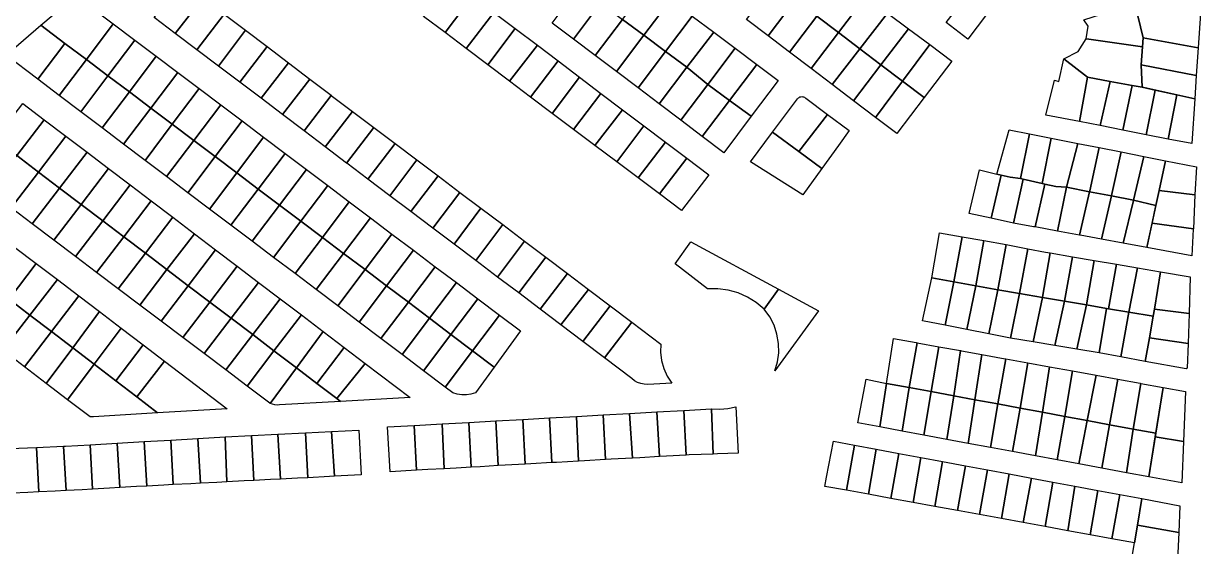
# Model space of a CAD drawing. Header units: millimetres. Extents: x 522658 to 553925, y 7796479 to 7820139.
# Drawn here: x 541634 to 542160, y 7807632 to 7807865 of the extents above; entities that cross this region are included whole.
import ezdxf

# ---------------------------------------------------------------- set-up
doc = ezdxf.new("R2010")
doc.units = ezdxf.units.MM
doc.layers.add('ZONA RESIDENCIAL 2 (ZR_2)', color=2, linetype='Continuous')

msp = doc.modelspace()

# ---------------------------------------------------------------- linework, layer by layer
at = {"layer": 'ZONA RESIDENCIAL 2 (ZR_2)'}
for points in [[(541692.67, 7807867.52), (541704.82, 7807883.49), (541714.38, 7807876.27), (541702.14, 7807860.38), (541692.67, 7807867.52)], [(541834.64, 7807876.83), (541822.52, 7807860.76), (541812.95, 7807868), (541825.2, 7807883.99), (541834.64, 7807876.83)], [(541870.36, 7807864.95), (541882.41, 7807881.11), (541891.87, 7807873.92), (541879.78, 7807857.84), (541870.36, 7807864.95)], [(541901.61, 7807866.67), (541913.65, 7807882.62), (541923.11, 7807875.33), (541911.17, 7807859.56), (541901.61, 7807866.67)], [(541978.75, 7807875.38), (541966.67, 7807859.25), (541957.01, 7807866.57), (541969.17, 7807882.64), (541978.75, 7807875.38)], [(542010.09, 7807876.68), (541998.02, 7807860.78), (541988.33, 7807868.12), (542000.35, 7807883.9), (542010.09, 7807876.68)], [(542067.82, 7807873.76), (542055.74, 7807857.88), (542046.05, 7807865.29), (542058.24, 7807881.06), (542067.82, 7807873.76)], [(541674.46, 7807864.65), (541662.46, 7807848.76), (541652.9, 7807855.96), (541642.22, 7807864.01), (541657.7, 7807877.28), (541674.46, 7807864.65)], [(541702.14, 7807860.38), (541714.38, 7807876.27), (541723.96, 7807869.03), (541711.82, 7807853.08), (541702.14, 7807860.38)], [(541844.21, 7807869.69), (541831.97, 7807853.61), (541822.52, 7807860.76), (541834.64, 7807876.83), (541834.7, 7807876.78), (541844.21, 7807869.69)], [(542019.88, 7807869.42), (542007.55, 7807853.55), (541998.02, 7807860.78), (542010.09, 7807876.68), (542019.88, 7807869.42)], [(542133.99, 7807858.39), (542130.25, 7807873.7), (542145.99, 7807878.66), (542151.49, 7807870.41), (542159.54, 7807869.35), (542158.5, 7807854.01), (542133.99, 7807858.39)], [(541879.78, 7807857.84), (541891.87, 7807873.92), (541901.61, 7807866.67), (541889.45, 7807850.55), (541879.78, 7807857.84)], [(541911.17, 7807859.56), (541923.11, 7807875.33), (541932.72, 7807868.14), (541920.84, 7807852.37), (541911.17, 7807859.56)], [(541988.33, 7807868.12), (541976.12, 7807852.08), (541966.67, 7807859.25), (541978.75, 7807875.38), (541988.33, 7807868.12)], [(542107.46, 7807866.52), (542126.54, 7807872.53), (542130.25, 7807873.7), (542133.99, 7807858.39), (542133.7, 7807854.4), (542108.7, 7807857.97), (542108.49, 7807858), (542109.41, 7807863.67), (542107.46, 7807866.52)], [(541711.82, 7807853.08), (541723.96, 7807869.03), (541733.53, 7807861.79), (541721.45, 7807845.81), (541711.82, 7807853.08)], [(541853.81, 7807862.53), (541841.56, 7807846.36), (541831.97, 7807853.61), (541844.21, 7807869.69), (541853.81, 7807862.53)], [(541889.45, 7807850.55), (541901.61, 7807866.67), (541911.17, 7807859.56), (541898.94, 7807843.4), (541889.45, 7807850.55)], [(541920.84, 7807852.37), (541932.72, 7807868.14), (541942.35, 7807860.95), (541930.38, 7807845.28), (541920.84, 7807852.37)], [(541998.02, 7807860.78), (541985.83, 7807844.73), (541976.12, 7807852.08), (541988.33, 7807868.12), (541998.02, 7807860.78)], [(542029.27, 7807862.46), (542016.99, 7807846.4), (542007.55, 7807853.55), (542019.88, 7807869.42), (542029.27, 7807862.46)], [(541652.9, 7807855.96), (541640.8, 7807839.93), (541626.62, 7807850.63), (541642.22, 7807864.01), (541652.9, 7807855.96)], [(541684.1, 7807857.38), (541672.11, 7807841.49), (541662.46, 7807848.76), (541674.46, 7807864.65), (541684.1, 7807857.38)], [(541721.45, 7807845.81), (541733.53, 7807861.79), (541743.09, 7807854.52), (541730.98, 7807838.62), (541721.45, 7807845.81)], [(541863.74, 7807855.12), (541851.23, 7807839.05), (541841.56, 7807846.36), (541853.81, 7807862.53), (541863.74, 7807855.12)], [(541930.38, 7807845.28), (541942.35, 7807860.95), (541951.92, 7807853.8), (541939.74, 7807837.63), (541930.46, 7807845.22), (541930.38, 7807845.28)], [(542007.55, 7807853.55), (541995.19, 7807837.63), (541985.83, 7807844.73), (541998.02, 7807860.78), (542007.55, 7807853.55)], [(542038.74, 7807855.43), (542026.6, 7807839.12), (542016.99, 7807846.4), (542029.27, 7807862.46), (542038.74, 7807855.43)], [(541640.8, 7807839.93), (541652.9, 7807855.96), (541662.46, 7807848.76), (541650.35, 7807832.72), (541640.8, 7807839.93)], [(541693.66, 7807850.18), (541681.66, 7807834.29), (541672.11, 7807841.49), (541684.1, 7807857.38), (541693.66, 7807850.18)], [(541730.98, 7807838.62), (541743.09, 7807854.52), (541752.65, 7807847.26), (541740.48, 7807831.45), (541740.43, 7807831.49), (541730.98, 7807838.62)], [(541872.96, 7807848.1), (541860.68, 7807831.95), (541851.23, 7807839.05), (541863.74, 7807855.12), (541872.96, 7807848.1)], [(541898.94, 7807843.4), (541911.17, 7807859.56), (541920.84, 7807852.37), (541908.59, 7807836.12), (541898.94, 7807843.4)], [(542048.67, 7807848.07), (542036.29, 7807831.77), (542026.6, 7807839.12), (542038.74, 7807855.43), (542048.67, 7807848.07)], [(542098.54, 7807849.07), (542104.98, 7807852.33), (542108.49, 7807858), (542108.7, 7807857.97), (542133.7, 7807854.4), (542133.11, 7807846.46), (542133.54, 7807836.36), (542129, 7807837.21), (542119.28, 7807839.02), (542109.14, 7807840.91), (542098.54, 7807849.07)], [(542158.5, 7807854.01), (542157.66, 7807841.56), (542133.11, 7807846.46), (542133.7, 7807854.4), (542133.99, 7807858.39), (542158.5, 7807854.01)], [(541703.21, 7807842.98), (541691.21, 7807827.09), (541681.66, 7807834.29), (541693.66, 7807850.18), (541703.21, 7807842.98)], [(541908.59, 7807836.12), (541920.84, 7807852.37), (541930.38, 7807845.28), (541917.97, 7807829.03), (541908.59, 7807836.12)], [(541939.74, 7807837.63), (541951.92, 7807853.8), (541961.62, 7807846.55), (541949.44, 7807830.51), (541939.74, 7807837.63)], [(542016.99, 7807846.4), (542004.75, 7807830.39), (541995.19, 7807837.63), (542007.55, 7807853.55), (542016.99, 7807846.4)], [(541672.11, 7807841.49), (541659.99, 7807825.44), (541650.35, 7807832.72), (541662.46, 7807848.76), (541672.11, 7807841.49)], [(541740.48, 7807831.45), (541752.65, 7807847.26), (541762.18, 7807840.02), (541750, 7807824.25), (541740.48, 7807831.45)], [(541882.43, 7807840.89), (541870.31, 7807824.72), (541860.68, 7807831.95), (541872.96, 7807848.1), (541882.43, 7807840.89)], [(541939.74, 7807837.63), (541927.72, 7807821.67), (541917.97, 7807829.03), (541930.38, 7807845.28), (541930.46, 7807845.22), (541939.74, 7807837.63)], [(541949.44, 7807830.51), (541961.62, 7807846.55), (541971.18, 7807839.42), (541959.11, 7807823.42), (541949.44, 7807830.51)], [(542026.6, 7807839.12), (542014.56, 7807822.95), (542004.75, 7807830.39), (542016.99, 7807846.4), (542026.6, 7807839.12)], [(542096.3, 7807838.9), (542098.54, 7807849.07), (542109.14, 7807840.91), (542105.6, 7807821.07), (542090.59, 7807824.01), (542094.36, 7807839.49), (542096.3, 7807838.9)], [(542157.66, 7807841.56), (542156.97, 7807831.29), (542133.54, 7807836.36), (542133.11, 7807846.46), (542157.66, 7807841.56)], [(541681.66, 7807834.29), (541669.53, 7807818.23), (541659.99, 7807825.44), (541672.11, 7807841.49), (541681.66, 7807834.29)], [(541712.8, 7807835.76), (541700.79, 7807819.87), (541691.21, 7807827.09), (541703.21, 7807842.98), (541712.8, 7807835.76)], [(541750, 7807824.25), (541762.18, 7807840.02), (541771.63, 7807832.84), (541771.7, 7807832.78), (541759.69, 7807816.91), (541750, 7807824.25)], [(541892.05, 7807833.63), (541879.88, 7807817.53), (541870.31, 7807824.72), (541882.43, 7807840.89), (541892.05, 7807833.63)], [(542036.29, 7807831.77), (542024.11, 7807815.72), (542014.56, 7807822.95), (542026.6, 7807839.12), (542036.29, 7807831.77)], [(542119.28, 7807839.02), (542114.75, 7807819.27), (542105.6, 7807821.07), (542109.14, 7807840.91), (542119.28, 7807839.02)], [(542129, 7807837.21), (542124.91, 7807817.28), (542114.75, 7807819.27), (542119.28, 7807839.02), (542129, 7807837.21)], [(541691.21, 7807827.09), (541679.07, 7807811.02), (541669.53, 7807818.23), (541681.66, 7807834.29), (541691.21, 7807827.09)], [(541722.41, 7807828.52), (541710.4, 7807812.63), (541700.79, 7807819.87), (541712.8, 7807835.76), (541722.41, 7807828.52)], [(541901.68, 7807826.36), (541889.4, 7807810.39), (541879.88, 7807817.53), (541892.05, 7807833.63), (541901.68, 7807826.36)], [(541927.72, 7807821.67), (541939.74, 7807837.63), (541949.44, 7807830.51), (541937.26, 7807814.47), (541927.72, 7807821.67)], [(542139.4, 7807835.09), (542135.28, 7807815.24), (542124.91, 7807817.28), (542129, 7807837.21), (542133.54, 7807836.36), (542139.4, 7807835.09)], [(542149.01, 7807833.01), (542145.14, 7807813.31), (542135.28, 7807815.24), (542139.4, 7807835.09), (542149.01, 7807833.01)], [(541621.85, 7807813.18), (541634.07, 7807829.17), (541643.63, 7807821.92), (541631.4, 7807805.93), (541621.85, 7807813.18)], [(541731.92, 7807821.35), (541719.9, 7807805.47), (541710.4, 7807812.63), (541722.41, 7807828.52), (541731.92, 7807821.35)], [(541759.69, 7807816.91), (541771.7, 7807832.78), (541781.25, 7807825.6), (541769.08, 7807809.8), (541759.69, 7807816.91)], [(541937.26, 7807814.47), (541949.44, 7807830.51), (541959.11, 7807823.42), (541946.88, 7807807.21), (541937.26, 7807814.47)], [(541982.86, 7807831.93), (541983.16, 7807831.74), (541983.42, 7807831.51), (541993.21, 7807824.25), (541980.41, 7807807.7), (541968.67, 7807816.33), (541979.77, 7807831.19), (541979.87, 7807831.32), (541980.16, 7807831.62), (541980.49, 7807831.86), (541980.86, 7807832.05), (541981.25, 7807832.16), (541981.67, 7807832.21), (541982.08, 7807832.19), (541982.48, 7807832.09), (541982.86, 7807831.93)], [(542145.14, 7807813.31), (542149.01, 7807833.01), (542156.97, 7807831.29), (542155.62, 7807811.25), (542145.14, 7807813.31)], [(541700.79, 7807819.87), (541688.65, 7807803.79), (541679.07, 7807811.02), (541691.21, 7807827.09), (541700.79, 7807819.87)], [(541769.08, 7807809.8), (541781.25, 7807825.6), (541790.76, 7807818.45), (541778.59, 7807802.6), (541769.08, 7807809.8)], [(541911.2, 7807819.17), (541899.14, 7807803.1), (541889.4, 7807810.39), (541901.68, 7807826.36), (541911.2, 7807819.17)], [(541980.41, 7807807.7), (541993.21, 7807824.25), (542002.83, 7807817.1), (541998.04, 7807810.45), (541990.64, 7807800.18), (541980.41, 7807807.7)], [(541631.4, 7807805.93), (541643.63, 7807821.92), (541653.31, 7807814.57), (541641.08, 7807798.58), (541631.4, 7807805.93)], [(541710.4, 7807812.63), (541698.24, 7807796.55), (541688.65, 7807803.79), (541700.79, 7807819.87), (541710.4, 7807812.63)], [(541741.56, 7807814.08), (541729.55, 7807798.2), (541719.9, 7807805.47), (541731.92, 7807821.35), (541741.56, 7807814.08)], [(541778.59, 7807802.6), (541790.76, 7807818.45), (541800.22, 7807811.33), (541788.11, 7807795.41), (541778.69, 7807802.52), (541778.59, 7807802.6)], [(541920.88, 7807811.87), (541908.69, 7807795.95), (541899.14, 7807803.1), (541911.2, 7807819.17), (541920.88, 7807811.87)], [(541641.08, 7807798.58), (541653.31, 7807814.57), (541662.77, 7807807.39), (541650.54, 7807791.4), (541641.08, 7807798.58)], [(541719.9, 7807805.47), (541707.73, 7807789.37), (541698.24, 7807796.55), (541710.4, 7807812.63), (541719.9, 7807805.47)], [(541751.11, 7807806.89), (541739.1, 7807791), (541729.55, 7807798.2), (541741.56, 7807814.08), (541751.11, 7807806.89)], [(541982.16, 7807788.4), (541958.77, 7807803.06), (541968.67, 7807816.33), (541980.41, 7807807.7), (541990.64, 7807800.18), (541982.16, 7807788.4)], [(542074.71, 7807796.34), (542070.63, 7807797.13), (542068.65, 7807797.6), (542074.16, 7807817.45), (542083.27, 7807815.65), (542079.18, 7807795.63), (542074.71, 7807796.34)], [(542079.18, 7807795.63), (542083.27, 7807815.65), (542092.88, 7807813.74), (542088.87, 7807793.52), (542080.44, 7807795.36), (542079.18, 7807795.63)], [(542104.89, 7807811.37), (542099.79, 7807791.77), (542095.02, 7807792.17), (542090.15, 7807793.24), (542088.87, 7807793.52), (542092.88, 7807813.74), (542104.89, 7807811.37)], [(541650.54, 7807791.4), (541662.77, 7807807.39), (541672.35, 7807800.12), (541660.12, 7807784.13), (541650.54, 7807791.4)], [(541788.11, 7807795.41), (541800.22, 7807811.33), (541809.88, 7807804.06), (541797.89, 7807788.02), (541788.11, 7807795.41)], [(541930.34, 7807804.72), (541918.21, 7807788.82), (541908.69, 7807795.95), (541920.88, 7807811.87), (541930.34, 7807804.72)], [(542110.05, 7807789.79), (542099.79, 7807791.77), (542104.89, 7807811.37), (542114.31, 7807809.5), (542110.14, 7807790.19), (542110.05, 7807789.79)], [(542119.8, 7807787.9), (542110.05, 7807789.79), (542110.14, 7807790.19), (542114.31, 7807809.5), (542124.22, 7807807.54), (542119.84, 7807788.06), (542119.8, 7807787.9)], [(542129.63, 7807786), (542119.8, 7807787.9), (542119.84, 7807788.06), (542124.22, 7807807.54), (542134.29, 7807805.55), (542129.63, 7807786)], [(541619.15, 7807789.9), (541631.4, 7807805.93), (541641.08, 7807798.58), (541628.85, 7807782.58), (541619.15, 7807789.9)], [(541729.55, 7807798.2), (541717.38, 7807782.09), (541707.73, 7807789.37), (541719.9, 7807805.47), (541729.55, 7807798.2)], [(541760.65, 7807799.7), (541748.64, 7807783.81), (541739.1, 7807791), (541751.11, 7807806.89), (541760.65, 7807799.7)], [(541797.89, 7807788.02), (541809.88, 7807804.06), (541819.46, 7807796.83), (541807.28, 7807780.92), (541797.89, 7807788.02)], [(541918.21, 7807788.82), (541930.34, 7807804.72), (541940.19, 7807797.29), (541928.04, 7807781.46), (541918.21, 7807788.82)], [(542139.67, 7807783.67), (542129.63, 7807786), (542134.29, 7807805.55), (542143.93, 7807803.64), (542141.1, 7807790.41), (542139.67, 7807783.67)], [(542157.1, 7807788.43), (542141.1, 7807790.41), (542143.93, 7807803.64), (542157.72, 7807800.91), (542157.1, 7807788.43)], [(541628.85, 7807782.58), (541641.08, 7807798.58), (541650.54, 7807791.4), (541638.33, 7807775.43), (541628.85, 7807782.58)], [(541660.12, 7807784.13), (541672.35, 7807800.12), (541681.98, 7807792.81), (541669.76, 7807776.82), (541660.12, 7807784.13)], [(541739.1, 7807791), (541726.93, 7807774.88), (541717.38, 7807782.09), (541729.55, 7807798.2), (541739.1, 7807791)], [(541770.2, 7807792.5), (541758.19, 7807776.61), (541748.64, 7807783.81), (541760.65, 7807799.7), (541770.2, 7807792.5)], [(541807.28, 7807780.92), (541819.46, 7807796.83), (541829.17, 7807789.51), (541817.11, 7807773.51), (541807.28, 7807780.92)], [(542056.41, 7807780.1), (542060.95, 7807799.61), (542068.65, 7807797.6), (542070.63, 7807797.13), (542066.12, 7807778.07), (542056.41, 7807780.1)], [(542074.71, 7807796.34), (542079.18, 7807795.63), (542080.44, 7807795.36), (542076.07, 7807775.84), (542066.12, 7807778.07), (542070.63, 7807797.13), (542074.71, 7807796.34)], [(541669.76, 7807776.82), (541681.98, 7807792.81), (541691.36, 7807785.7), (541679.13, 7807769.71), (541669.76, 7807776.82)], [(541779.78, 7807785.28), (541767.77, 7807769.39), (541758.19, 7807776.61), (541770.2, 7807792.5), (541779.78, 7807785.28)], [(542090.15, 7807793.24), (542085.73, 7807774.07), (542085, 7807774.2), (542076.07, 7807775.84), (542080.44, 7807795.36), (542088.87, 7807793.52), (542090.15, 7807793.24)], [(542099.79, 7807791.77), (542095.8, 7807772.21), (542085.73, 7807774.07), (542090.15, 7807793.24), (542095.02, 7807792.17), (542099.79, 7807791.77)], [(542110.05, 7807789.79), (542105.52, 7807770.42), (542095.8, 7807772.21), (542099.79, 7807791.77), (542110.05, 7807789.79)], [(541638.33, 7807775.43), (541650.54, 7807791.4), (541660.12, 7807784.13), (541647.93, 7807768.19), (541638.33, 7807775.43)], [(541748.64, 7807783.81), (541736.46, 7807767.69), (541726.93, 7807774.88), (541739.1, 7807791), (541748.64, 7807783.81)], [(541817.11, 7807773.51), (541829.17, 7807789.51), (541838.48, 7807782.49), (541826.5, 7807766.43), (541817.11, 7807773.51)], [(542119.8, 7807787.9), (542115.46, 7807768.58), (542105.83, 7807770.36), (542105.52, 7807770.42), (542110.05, 7807789.79), (542119.8, 7807787.9)], [(542129.63, 7807786), (542129.61, 7807785.9), (542125.07, 7807766.81), (542115.46, 7807768.58), (542119.8, 7807787.9), (542129.63, 7807786)], [(542156.36, 7807773.18), (542137.97, 7807775.74), (542139.67, 7807783.67), (542141.1, 7807790.41), (542157.1, 7807788.43), (542156.36, 7807773.18)], [(541647.93, 7807768.19), (541660.12, 7807784.13), (541669.76, 7807776.82), (541657.59, 7807760.91), (541647.93, 7807768.19)], [(541679.13, 7807769.71), (541691.36, 7807785.7), (541701.01, 7807778.38), (541688.78, 7807762.39), (541679.13, 7807769.71)], [(541758.19, 7807776.61), (541746.01, 7807760.48), (541736.46, 7807767.69), (541748.64, 7807783.81), (541758.19, 7807776.61)], [(541789.23, 7807778.16), (541777.22, 7807762.27), (541767.77, 7807769.39), (541779.78, 7807785.28), (541789.23, 7807778.16)], [(541826.5, 7807766.43), (541838.48, 7807782.49), (541848.24, 7807775.13), (541836.21, 7807759.11), (541826.5, 7807766.43)], [(542139.67, 7807783.67), (542135.65, 7807764.86), (542125.07, 7807766.81), (542129.61, 7807785.9), (542129.63, 7807786), (542139.67, 7807783.67)], [(541657.59, 7807760.91), (541669.76, 7807776.82), (541679.13, 7807769.71), (541666.98, 7807753.82), (541657.59, 7807760.91)], [(541688.78, 7807762.39), (541701.01, 7807778.38), (541710.64, 7807771.08), (541698.4, 7807755.09), (541688.78, 7807762.39)], [(541767.77, 7807769.39), (541755.57, 7807753.26), (541746.01, 7807760.48), (541758.19, 7807776.61), (541767.77, 7807769.39)], [(541798.83, 7807770.93), (541786.82, 7807755.04), (541777.22, 7807762.27), (541789.23, 7807778.16), (541798.83, 7807770.93)], [(541698.4, 7807755.09), (541710.64, 7807771.08), (541720.15, 7807763.86), (541707.91, 7807747.87), (541698.4, 7807755.09)], [(541808.45, 7807763.68), (541796.44, 7807747.79), (541786.82, 7807755.04), (541798.83, 7807770.93), (541808.45, 7807763.68)], [(541836.21, 7807759.11), (541848.24, 7807775.13), (541857.94, 7807767.82), (541845.96, 7807751.75), (541836.21, 7807759.11)], [(542049.56, 7807749.65), (542039.64, 7807751.44), (542043.17, 7807771.5), (542053.19, 7807769.73), (542049.56, 7807749.65)], [(542156.36, 7807773.18), (542156.35, 7807773.06), (542155.76, 7807761.15), (542135.65, 7807764.86), (542137.97, 7807775.74), (542156.36, 7807773.18)], [(541666.98, 7807753.82), (541679.13, 7807769.71), (541688.78, 7807762.39), (541676.65, 7807746.53), (541666.98, 7807753.82)], [(541777.22, 7807762.27), (541765.02, 7807746.13), (541755.57, 7807753.26), (541767.77, 7807769.39), (541777.22, 7807762.27)], [(541845.96, 7807751.75), (541857.94, 7807767.82), (541867.52, 7807760.59), (541855.35, 7807744.66), (541845.96, 7807751.75)], [(541971.32, 7807746.35), (541964.92, 7807737.37), (541961.38, 7807740.33), (541957.47, 7807742.77), (541953.25, 7807744.64), (541948.81, 7807745.9), (541944.24, 7807746.53), (541939.63, 7807746.52), (541925.13, 7807757.69), (541932.22, 7807767.5), (541971.32, 7807746.35)], [(542062.91, 7807768.02), (542059.27, 7807747.89), (542049.56, 7807749.65), (542053.19, 7807769.73), (542062.91, 7807768.02)], [(542069.13, 7807746.1), (542059.27, 7807747.89), (542062.91, 7807768.02), (542072.78, 7807766.28), (542069.13, 7807746.1)], [(542078.86, 7807744.43), (542069.13, 7807746.1), (542072.78, 7807766.28), (542082.48, 7807764.4), (542078.86, 7807744.43)], [(541618.37, 7807749.31), (541630.46, 7807765.14), (541640.06, 7807757.84), (541627.96, 7807741.95), (541618.37, 7807749.31)], [(541676.65, 7807746.53), (541688.78, 7807762.39), (541698.4, 7807755.09), (541686.29, 7807739.26), (541676.65, 7807746.53)], [(541707.91, 7807747.87), (541720.15, 7807763.86), (541729.75, 7807756.57), (541717.52, 7807740.58), (541707.91, 7807747.87)], [(541786.82, 7807755.04), (541774.61, 7807738.89), (541765.02, 7807746.13), (541777.22, 7807762.27), (541786.82, 7807755.04)], [(541818.15, 7807756.37), (541806.14, 7807740.48), (541796.44, 7807747.79), (541808.45, 7807763.68), (541818.15, 7807756.37)], [(541855.35, 7807744.66), (541867.52, 7807760.59), (541877.16, 7807753.31), (541864.92, 7807737.42), (541855.35, 7807744.66)], [(542089.04, 7807742.78), (542089.02, 7807742.68), (542078.86, 7807744.43), (542082.48, 7807764.4), (542090.37, 7807762.88), (542092.43, 7807762.52), (542089.04, 7807742.78)], [(542098.95, 7807740.97), (542089.02, 7807742.68), (542089.04, 7807742.78), (542092.43, 7807762.52), (542102.4, 7807760.81), (542098.95, 7807740.97)], [(542108.68, 7807739.3), (542098.95, 7807740.97), (542102.4, 7807760.81), (542112.13, 7807759.13), (542108.68, 7807739.3)], [(541649.53, 7807750.64), (541637.29, 7807734.79), (541627.96, 7807741.95), (541640.06, 7807757.84), (541649.53, 7807750.64)], [(541686.29, 7807739.26), (541698.4, 7807755.09), (541707.91, 7807747.87), (541695.82, 7807732.07), (541686.29, 7807739.26)], [(541717.52, 7807740.58), (541729.75, 7807756.57), (541739.27, 7807749.34), (541727.04, 7807733.35), (541717.52, 7807740.58)], [(541796.44, 7807747.79), (541784.22, 7807731.63), (541774.61, 7807738.89), (541786.82, 7807755.04), (541796.44, 7807747.79)], [(541827.57, 7807749.27), (541815.56, 7807733.38), (541806.14, 7807740.48), (541818.15, 7807756.37), (541827.57, 7807749.27)], [(542122.02, 7807757.43), (542118.58, 7807737.6), (542117.61, 7807737.76), (542108.68, 7807739.3), (542112.13, 7807759.13), (542122.02, 7807757.43)], [(542127.58, 7807736.05), (542118.58, 7807737.6), (542122.02, 7807757.43), (542131.5, 7807755.8), (542127.58, 7807736.05)], [(542141.66, 7807754.05), (542138.98, 7807737.46), (542138.46, 7807734.27), (542127.58, 7807736.05), (542131.5, 7807755.8), (542141.66, 7807754.05)], [(541659.09, 7807743.37), (541646.87, 7807727.44), (541637.29, 7807734.79), (541649.53, 7807750.64), (541659.09, 7807743.37)], [(541864.92, 7807737.42), (541877.16, 7807753.31), (541886.5, 7807746.25), (541874.21, 7807730.4), (541864.92, 7807737.42)], [(542049.56, 7807749.65), (542045.58, 7807730.3), (542035.59, 7807732.29), (542039.64, 7807751.44), (542049.56, 7807749.65)], [(542059.27, 7807747.89), (542055.26, 7807728.38), (542045.58, 7807730.3), (542049.56, 7807749.65), (542059.27, 7807747.89)], [(542155, 7807751.78), (542154.46, 7807735.49), (542138.98, 7807737.46), (542141.66, 7807754.05), (542155, 7807751.78)], [(541695.82, 7807732.07), (541707.91, 7807747.87), (541717.52, 7807740.58), (541705.45, 7807724.81), (541695.82, 7807732.07)], [(541727.04, 7807733.35), (541739.27, 7807749.34), (541748.89, 7807742.04), (541736.67, 7807726.05), (541727.04, 7807733.35)], [(541806.14, 7807740.48), (541793.92, 7807724.3), (541784.22, 7807731.63), (541796.44, 7807747.79), (541806.14, 7807740.48)], [(541837.14, 7807742.06), (541825.13, 7807726.17), (541815.56, 7807733.38), (541827.57, 7807749.27), (541837.14, 7807742.06)], [(541874.21, 7807730.4), (541886.5, 7807746.25), (541896.21, 7807738.92), (541884.04, 7807722.98), (541874.21, 7807730.4)], [(541989.15, 7807736.71), (541969.63, 7807709.85), (541970.81, 7807713.86), (541971.37, 7807718), (541971.3, 7807722.18), (541970.59, 7807726.3), (541969.27, 7807730.26), (541967.37, 7807733.98), (541964.92, 7807737.37), (541971.32, 7807746.35), (541989.15, 7807736.71)], [(542069.13, 7807746.1), (542065.09, 7807726.43), (542055.26, 7807728.38), (542059.27, 7807747.89), (542069.13, 7807746.1)], [(542074.77, 7807724.5), (542065.09, 7807726.43), (542069.13, 7807746.1), (542078.86, 7807744.43), (542074.77, 7807724.5)], [(542089.02, 7807742.68), (542084.94, 7807722.8), (542074.77, 7807724.5), (542078.86, 7807744.43), (542089.02, 7807742.68)], [(541637.29, 7807734.79), (541625.16, 7807719.07), (541615.92, 7807726.12), (541627.96, 7807741.95), (541637.29, 7807734.79)], [(541668.38, 7807736.31), (541656.37, 7807720.16), (541646.87, 7807727.44), (541659.09, 7807743.37), (541668.38, 7807736.31)], [(541705.45, 7807724.81), (541717.52, 7807740.58), (541727.04, 7807733.35), (541715, 7807717.61), (541705.45, 7807724.81)], [(541736.67, 7807726.05), (541748.89, 7807742.04), (541758.4, 7807734.83), (541746.18, 7807718.84), (541736.67, 7807726.05)], [(541793.92, 7807724.3), (541806.14, 7807740.48), (541815.56, 7807733.39), (541803.33, 7807717.2), (541793.92, 7807724.3)], [(541846.8, 7807734.78), (541834.79, 7807718.89), (541825.13, 7807726.17), (541837.14, 7807742.06), (541846.8, 7807734.78)], [(542098.95, 7807740.97), (542094.59, 7807721.19), (542084.94, 7807722.8), (542089.02, 7807742.68), (542098.95, 7807740.97)], [(542108.68, 7807739.3), (542104.34, 7807719.56), (542094.59, 7807721.19), (542098.95, 7807740.97), (542108.68, 7807739.3)], [(542114.35, 7807717.88), (542104.34, 7807719.56), (542108.68, 7807739.3), (542117.61, 7807737.76), (542114.35, 7807717.88)], [(541646.87, 7807727.44), (541634.8, 7807711.72), (541625.16, 7807719.07), (541637.29, 7807734.79), (541646.87, 7807727.44)], [(541677.96, 7807729.02), (541665.89, 7807712.85), (541656.37, 7807720.16), (541668.38, 7807736.31), (541677.96, 7807729.02)], [(541746.18, 7807718.84), (541758.4, 7807734.83), (541768.07, 7807727.49), (541756.17, 7807711.26), (541746.18, 7807718.84)], [(541834.79, 7807718.89), (541846.8, 7807734.78), (541856.17, 7807727.72), (541844.44, 7807711.62), (541834.79, 7807718.89)], [(541905.8, 7807731.68), (541893.63, 7807715.7), (541884.04, 7807722.98), (541896.21, 7807738.92), (541905.8, 7807731.68)], [(542127.58, 7807736.05), (542124.03, 7807716.11), (542114.35, 7807717.88), (542117.61, 7807737.76), (542118.58, 7807737.6), (542127.58, 7807736.05)], [(542138.46, 7807734.27), (542136.75, 7807724.66), (542134.87, 7807714.12), (542124.03, 7807716.11), (542127.58, 7807736.05), (542138.46, 7807734.27)], [(542154.01, 7807722.05), (542136.75, 7807724.66), (542138.46, 7807734.27), (542138.98, 7807737.46), (542154.46, 7807735.49), (542154.01, 7807722.05)], [(541687.79, 7807721.55), (541675.56, 7807705.43), (541665.89, 7807712.85), (541677.96, 7807729.02), (541687.79, 7807721.55)], [(541715, 7807717.61), (541727.04, 7807733.35), (541736.67, 7807726.05), (541724.65, 7807710.33), (541715, 7807717.61)], [(541825.14, 7807726.17), (541812.9, 7807709.97), (541803.33, 7807717.2), (541815.56, 7807733.39), (541825.14, 7807726.17)], [(541918.78, 7807721.88), (541918.69, 7807718.17), (541919.14, 7807714.49), (541920.14, 7807710.91), (541921.65, 7807707.52), (541923.64, 7807704.39), (541912.92, 7807703.86), (541911.36, 7807703.94), (541909.84, 7807704.25), (541908.37, 7807704.78), (541907.01, 7807705.53), (541905.77, 7807706.48), (541893.63, 7807715.7), (541905.8, 7807731.68), (541918.78, 7807721.88)], [(541656.37, 7807720.16), (541644.55, 7807704.28), (541634.8, 7807711.72), (541646.87, 7807727.44), (541656.37, 7807720.16)], [(541724.65, 7807710.33), (541736.67, 7807726.05), (541746.18, 7807718.84), (541734.18, 7807703.14), (541724.65, 7807710.33)], [(541756.17, 7807711.26), (541768.07, 7807727.49), (541777.43, 7807720.39), (541765.31, 7807704.33), (541756.17, 7807711.26)], [(541834.8, 7807718.89), (541822.55, 7807702.69), (541812.9, 7807709.97), (541825.14, 7807726.17), (541834.8, 7807718.89)], [(542033.07, 7807722.46), (542029.54, 7807702.46), (542019.53, 7807704.31), (542022.62, 7807724.36), (542032.75, 7807722.52), (542033.07, 7807722.46)], [(542154.01, 7807722.05), (542153.65, 7807711.14), (542153.12, 7807710.78), (542134.87, 7807714.12), (542136.75, 7807724.66), (542154.01, 7807722.05)], [(541665.89, 7807712.85), (541654.07, 7807697.02), (541644.55, 7807704.28), (541656.37, 7807720.16), (541665.89, 7807712.85)], [(541697.38, 7807714.25), (541684.91, 7807698.26), (541675.56, 7807705.43), (541687.79, 7807721.55), (541697.38, 7807714.25)], [(541734.18, 7807703.14), (541746.18, 7807718.84), (541756.17, 7807711.26), (541744.53, 7807695.38), (541744.34, 7807695.48), (541734.18, 7807703.14)], [(541765.31, 7807704.33), (541777.43, 7807720.39), (541786.84, 7807713.25), (541774.26, 7807697.54), (541765.31, 7807704.33)], [(541822.55, 7807702.69), (541834.8, 7807718.89), (541844.44, 7807711.62), (541836.05, 7807700.11), (541834.07, 7807699.54), (541832.02, 7807699.25), (541829.95, 7807699.26), (541827.91, 7807699.56), (541825.93, 7807700.14), (541822.55, 7807702.69)], [(542029.54, 7807702.46), (542033.07, 7807722.46), (542042.86, 7807720.69), (542039.41, 7807700.63), (542029.54, 7807702.46)], [(542052.44, 7807718.95), (542049.53, 7807698.76), (542039.41, 7807700.63), (542042.86, 7807720.69), (542052.44, 7807718.95)], [(542062.03, 7807717.21), (542058.94, 7807697.02), (542049.53, 7807698.76), (542052.44, 7807718.95), (542052.86, 7807718.87), (542062.03, 7807717.21)], [(541665.62, 7807689.42), (541664.15, 7807689.33), (541654.07, 7807697.02), (541665.89, 7807712.85), (541675.56, 7807705.43), (541684.91, 7807698.26), (541694.22, 7807691.12), (541665.62, 7807689.42)], [(541684.91, 7807698.26), (541697.38, 7807714.25), (541725.35, 7807692.98), (541694.22, 7807691.12), (541684.91, 7807698.26)], [(541774.26, 7807697.54), (541786.84, 7807713.25), (541806.88, 7807698.04), (541775.9, 7807696.29), (541774.26, 7807697.54)], [(542072.64, 7807715.28), (542069.1, 7807695.14), (542058.94, 7807697.02), (542062.03, 7807717.21), (542072.39, 7807715.32), (542072.64, 7807715.28)], [(542069.1, 7807695.14), (542072.64, 7807715.28), (542082.53, 7807713.48), (542079.07, 7807693.29), (542069.1, 7807695.14)], [(542088.99, 7807691.46), (542079.07, 7807693.29), (542082.53, 7807713.48), (542092.21, 7807711.73), (542088.99, 7807691.46)], [(541744.53, 7807695.38), (541756.17, 7807711.26), (541765.31, 7807704.33), (541774.26, 7807697.54), (541775.9, 7807696.29), (541748.7, 7807694.76), (541747.63, 7807694.66), (541746.57, 7807694.74), (541745.52, 7807694.98), (541744.53, 7807695.38)], [(542098.98, 7807689.61), (542088.99, 7807691.46), (542092.21, 7807711.73), (542102.44, 7807709.87), (542098.98, 7807689.61)], [(542109.04, 7807687.75), (542098.98, 7807689.61), (542102.44, 7807709.87), (542112.99, 7807707.95), (542109.04, 7807687.75)], [(542119.01, 7807685.9), (542109.04, 7807687.75), (542112.99, 7807707.95), (542122.71, 7807706.19), (542119.01, 7807685.9)], [(542006.71, 7807686.7), (542010.33, 7807706.24), (542019.53, 7807704.31), (542016.54, 7807684.88), (542006.71, 7807686.7)], [(542029.54, 7807702.46), (542026.43, 7807683.05), (542016.54, 7807684.88), (542019.53, 7807704.31), (542029.54, 7807702.46)], [(542039.41, 7807700.63), (542036.08, 7807681.26), (542026.43, 7807683.05), (542029.54, 7807702.46), (542039.41, 7807700.63)], [(542132.94, 7807704.33), (542129.57, 7807683.94), (542119.01, 7807685.9), (542122.71, 7807706.19), (542132.69, 7807704.38), (542132.94, 7807704.33)], [(542129.57, 7807683.94), (542132.94, 7807704.33), (542142.87, 7807702.53), (542139.6, 7807682.09), (542129.57, 7807683.94)], [(542152.84, 7807700.72), (542152, 7807678.47), (542139.35, 7807680.54), (542142.87, 7807702.53), (542152.84, 7807700.72)], [(542049.53, 7807698.76), (542046.32, 7807679.36), (542036.08, 7807681.26), (542039.41, 7807700.63), (542049.53, 7807698.76)], [(542058.94, 7807697.02), (542055.96, 7807677.57), (542046.32, 7807679.36), (542049.53, 7807698.76), (542058.94, 7807697.02)], [(542069.1, 7807695.14), (542065.93, 7807675.73), (542055.96, 7807677.57), (542058.94, 7807697.02), (542069.1, 7807695.14)], [(541930.01, 7807672.33), (541921.29, 7807671.84), (541918.2, 7807671.67), (541917, 7807691.61), (541929.1, 7807692.29), (541930.01, 7807672.33)], [(541942.08, 7807672.8), (541931.43, 7807672.39), (541930.01, 7807672.33), (541929.1, 7807692.29), (541941.31, 7807692.97), (541942.08, 7807672.8)], [(541953.25, 7807673.24), (541944.03, 7807672.88), (541942.08, 7807672.8), (541941.31, 7807692.97), (541941.52, 7807692.98), (541945.11, 7807692.79), (541948.69, 7807693.08), (541952.2, 7807693.84), (541953.25, 7807673.24)], [(542079.07, 7807693.29), (542075.74, 7807673.91), (542065.93, 7807675.73), (542069.1, 7807695.14), (542079.07, 7807693.29)], [(542088.99, 7807691.46), (542085.91, 7807672.02), (542075.74, 7807673.91), (542079.07, 7807693.29), (542088.99, 7807691.46)], [(541834.22, 7807666.95), (541827.42, 7807666.57), (541822.12, 7807666.27), (541821.14, 7807686.28), (541833.04, 7807686.94), (541834.22, 7807666.95)], [(541846.26, 7807667.63), (541838.16, 7807667.17), (541834.22, 7807666.95), (541833.04, 7807686.94), (541845.1, 7807687.61), (541846.26, 7807667.63)], [(541858.24, 7807668.3), (541849.39, 7807667.8), (541846.26, 7807667.63), (541845.1, 7807687.61), (541857.19, 7807688.28), (541858.24, 7807668.3)], [(541870.09, 7807668.97), (541860.77, 7807668.44), (541858.24, 7807668.3), (541857.19, 7807688.28), (541869.16, 7807688.95), (541870.09, 7807668.97)], [(541882.03, 7807669.64), (541872.29, 7807669.09), (541870.09, 7807668.97), (541869.16, 7807688.95), (541881.19, 7807689.62), (541882.03, 7807669.64)], [(541894.03, 7807670.31), (541884.74, 7807669.79), (541882.03, 7807669.64), (541881.19, 7807689.62), (541893.03, 7807690.28), (541894.03, 7807670.31)], [(541906.1, 7807670.99), (541896.69, 7807670.46), (541894.03, 7807670.31), (541893.03, 7807690.28), (541904.74, 7807690.93), (541906.1, 7807670.99)], [(541918.2, 7807671.67), (541909.35, 7807671.17), (541906.1, 7807670.99), (541904.74, 7807690.93), (541917, 7807691.61), (541918.2, 7807671.67)], [(542098.98, 7807689.61), (542095.66, 7807670.21), (542085.91, 7807672.02), (542088.99, 7807691.46), (542098.98, 7807689.61)], [(542109.04, 7807687.75), (542105.26, 7807668.44), (542095.66, 7807670.21), (542098.98, 7807689.61), (542109.04, 7807687.75)], [(542119.01, 7807685.9), (542115.48, 7807666.54), (542105.26, 7807668.44), (542109.04, 7807687.75), (542119.01, 7807685.9)], [(541749.04, 7807661.63), (541744.68, 7807661.41), (541737.22, 7807661.02), (541736.1, 7807681.05), (541747.92, 7807681.65), (541749.04, 7807661.63)], [(541761.3, 7807662.27), (541756.62, 7807662.03), (541749.04, 7807661.63), (541747.92, 7807681.65), (541760.19, 7807682.27), (541761.3, 7807662.27)], [(541773.18, 7807662.88), (541770.89, 7807662.76), (541761.3, 7807662.27), (541760.19, 7807682.27), (541771.79, 7807682.86), (541773.18, 7807662.88)], [(541785.03, 7807663.5), (541773.18, 7807662.88), (541771.79, 7807682.86), (541784.07, 7807683.49), (541785.03, 7807663.5)], [(541809.74, 7807665.57), (541798.03, 7807664.91), (541796.8, 7807684.92), (541808.76, 7807685.59), (541809.74, 7807665.57)], [(541822.12, 7807666.27), (541814.78, 7807665.86), (541809.74, 7807665.57), (541808.76, 7807685.59), (541821.14, 7807686.28), (541822.12, 7807666.27)], [(542129.57, 7807683.94), (542126.6, 7807664.48), (542115.48, 7807666.54), (542119.01, 7807685.9), (542129.57, 7807683.94)], [(542139.6, 7807682.09), (542136.49, 7807662.65), (542126.6, 7807664.48), (542129.57, 7807683.94), (542139.6, 7807682.09)], [(541641.32, 7807655.9), (541640.21, 7807675.79), (541652.29, 7807676.31), (541653.39, 7807656.52), (541648.48, 7807656.27), (541641.32, 7807655.9)], [(541653.39, 7807656.52), (541652.29, 7807676.31), (541653.16, 7807676.35), (541664.17, 7807676.98), (541665.27, 7807657.13), (541660.56, 7807656.89), (541653.39, 7807656.52)], [(541677.33, 7807657.91), (541672.72, 7807657.61), (541665.27, 7807657.13), (541664.17, 7807676.98), (541676.23, 7807677.68), (541677.33, 7807657.91)], [(541689.4, 7807658.53), (541684.8, 7807658.29), (541677.33, 7807657.91), (541676.23, 7807677.68), (541688.3, 7807678.38), (541689.4, 7807658.53)], [(541701.25, 7807659.15), (541697.06, 7807658.93), (541689.4, 7807658.53), (541688.3, 7807678.38), (541700.14, 7807679.06), (541701.25, 7807659.15)], [(541713.32, 7807659.78), (541709.02, 7807659.56), (541701.25, 7807659.15), (541700.14, 7807679.06), (541712.2, 7807679.75), (541713.32, 7807659.78)], [(541725.11, 7807660.39), (541720.74, 7807660.16), (541713.32, 7807659.78), (541712.2, 7807679.75), (541724.35, 7807680.45), (541725.11, 7807660.39)], [(541737.22, 7807661.02), (541732.82, 7807660.79), (541725.11, 7807660.39), (541724.35, 7807680.45), (541736.1, 7807681.05), (541737.22, 7807661.02)], [(542001.63, 7807656.63), (541991.95, 7807658.4), (541992.72, 7807662.49), (541995.75, 7807678.5), (542005.17, 7807676.75), (542001.63, 7807656.63)], [(542011.41, 7807654.85), (542001.63, 7807656.63), (542005.17, 7807676.75), (542014.84, 7807674.95), (542011.41, 7807654.85)], [(542152, 7807678.44), (542151.3, 7807659.9), (542136.49, 7807662.65), (542139.35, 7807680.54), (542152, 7807678.44)], [(541629.42, 7807655.29), (541628.32, 7807675.28), (541640.21, 7807675.79), (541641.32, 7807655.9), (541636.41, 7807655.65), (541629.42, 7807655.29)], [(542021.41, 7807653.02), (542011.41, 7807654.85), (542014.84, 7807674.95), (542024.89, 7807673.08), (542021.41, 7807653.02)], [(542031.31, 7807651.22), (542021.41, 7807653.02), (542024.89, 7807673.08), (542034.8, 7807671.24), (542031.31, 7807651.22)], [(542041.07, 7807649.44), (542031.31, 7807651.22), (542034.8, 7807671.24), (542044.49, 7807669.44), (542041.07, 7807649.44)], [(542051.15, 7807647.6), (542041.07, 7807649.44), (542044.49, 7807669.44), (542054.7, 7807667.54), (542051.15, 7807647.6)], [(542060.9, 7807645.82), (542051.15, 7807647.6), (542054.7, 7807667.54), (542064.45, 7807665.73), (542060.9, 7807645.82)], [(542070.73, 7807644.03), (542060.9, 7807645.82), (542064.45, 7807665.73), (542074.21, 7807663.92), (542070.73, 7807644.03)], [(542080.47, 7807642.25), (542070.73, 7807644.03), (542074.21, 7807663.92), (542084.17, 7807662.07), (542080.47, 7807642.25)], [(542090.32, 7807640.45), (542080.47, 7807642.25), (542084.17, 7807662.07), (542093.61, 7807660.32), (542090.32, 7807640.45)], [(542100.43, 7807638.61), (542090.32, 7807640.45), (542093.61, 7807660.32), (542103.5, 7807658.48), (542100.43, 7807638.61)], [(542110.33, 7807636.8), (542100.43, 7807638.61), (542103.5, 7807658.48), (542113.81, 7807656.56), (542110.33, 7807636.8)], [(542119.97, 7807635.04), (542110.33, 7807636.8), (542113.81, 7807656.56), (542123.62, 7807654.74), (542119.97, 7807635.04)], [(542130.06, 7807633.2), (542119.97, 7807635.04), (542123.62, 7807654.74), (542133.44, 7807652.92), (542131.41, 7807641.02), (542130.06, 7807633.2)], [(542149.83, 7807637.85), (542131.41, 7807641.02), (542133.44, 7807652.92), (542150.34, 7807649.78), (542149.83, 7807637.85)], [(542149.83, 7807637.85), (542149.17, 7807622.53), (542128.87, 7807626.27), (542131.41, 7807641.02), (542149.83, 7807637.85)]]:
    msp.add_lwpolyline(points, close=True, dxfattribs=at)

doc.saveas('drawing.dxf')
